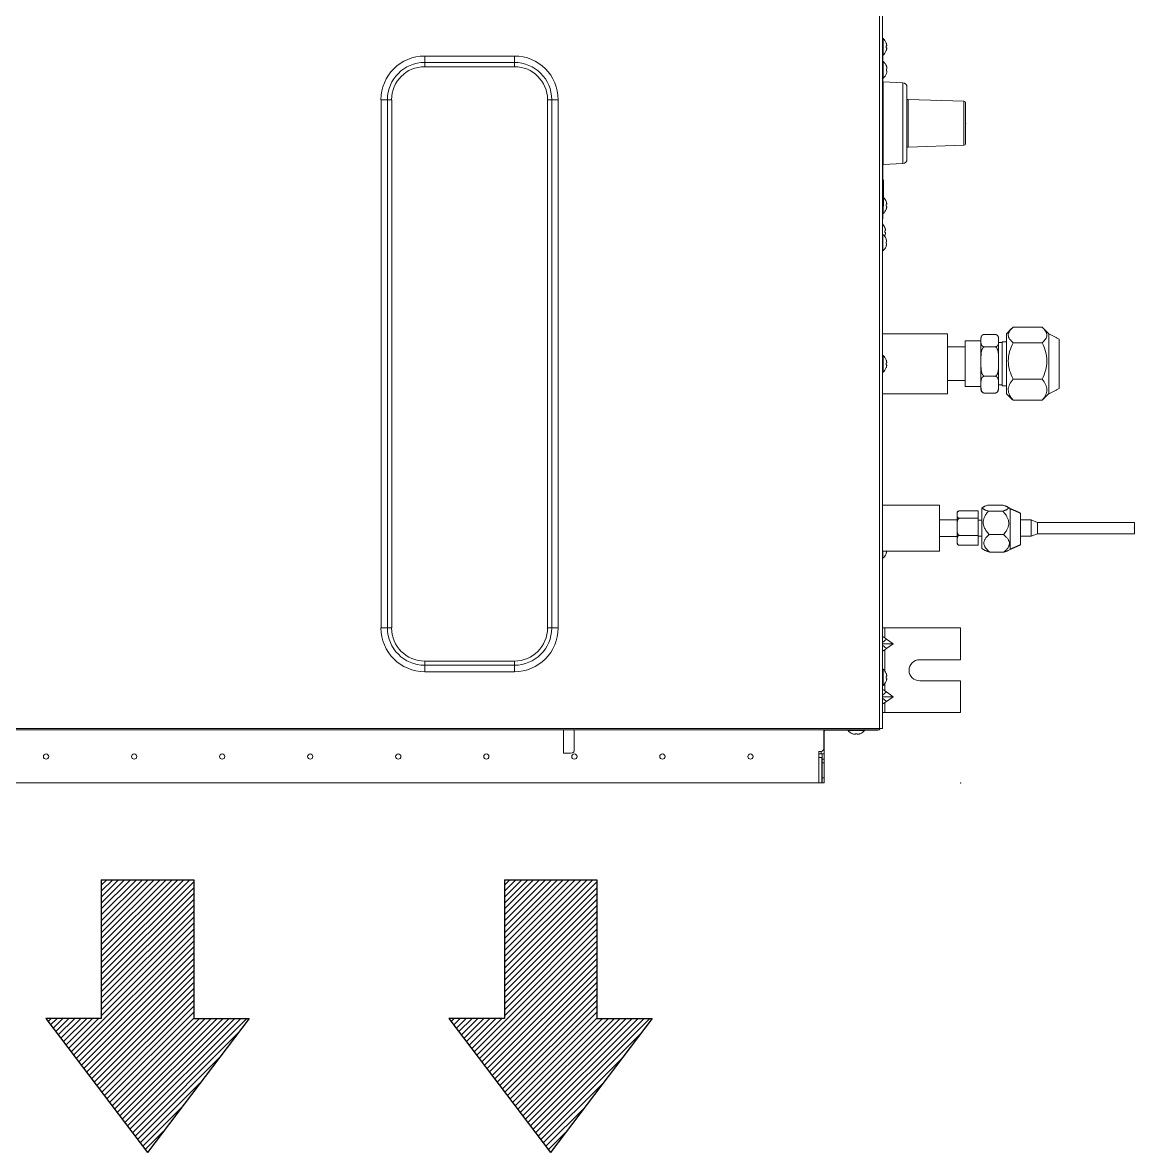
# Model space of a CAD drawing. Header units: millimetres. Extents: x -1305 to 107762, y -9150 to 56526.
# Drawn here: x 65912 to 66544, y 22442 to 23083 of the extents above; entities that cross this region are included whole.
import ezdxf

# ---------------------------------------------------------------- set-up
doc = ezdxf.new("R2010")
doc.units = ezdxf.units.MM
for name, color, linetype in [('DVM_INDOOR', 7, 'Continuous'), ('DVM_UNIT_BP', 7, 'Continuous'), ('DVM_UNIT_DP', 4, 'Continuous'), ('DVM_UNIT_LP', 3, 'Continuous')]:
    doc.layers.add(name, color=color, linetype=linetype)

# ---------------------------------------------------------------- blocks, each defined once
blk = doc.blocks.new('Direction')
at = {"layer": 'DVM_INDOOR', "color": 1}
for p, q in [((-35, 693.8), (35, 693.8)), ((-35, 693.8), (-35, 588.8)), ((35, 693.8), (35, 588.8)), ((-35, 588.8), (-77, 588.8)), ((-77, 588.8), (0, 487.33)), ((77, 588.8), (0, 487.33)), ((35, 588.8), (77, 588.8))]:
    blk.add_line(p, q, dxfattribs=at)
blk = doc.blocks.new('ID_D_H_EB2_T')
at = {"layer": 'DVM_INDOOR'}
h = blk.add_hatch(dxfattribs=at)
h.set_pattern_fill('ANSI31', color=1, scale=0.75)
h.set_pattern_definition([(45, (96.5328, -1061.0866), (-1.683798, 1.683798), [])])
h.paths.add_polyline_path([(254.09, -664.06), (311.84, -587.95), (280.34, -587.95), (280.34, -509.2), (227.84, -509.2), (227.84, -587.95), (196.34, -587.95)])
h = blk.add_hatch(dxfattribs=at)
h.set_pattern_fill('ANSI31', color=1, scale=0.75)
h.set_pattern_definition([(45, (325.4769, -1061.0866), (-1.683798, 1.683798), [])])
h.paths.add_polyline_path([(483.04, -664.06), (540.79, -587.95), (509.29, -587.95), (509.29, -509.2), (456.79, -509.2), (456.79, -587.95), (425.29, -587.95)])
at = {"layer": 'DVM_INDOOR', "color": 0, "linetype": 'Continuous', "lineweight": 13}
for p, q in [((669.73, -423.26), (669.73, -9.26)), ((671.53, -9.26), (671.53, -423.26)), ((671.82, -31.56), (671.53, -31.56)), ((671.82, -40.96), (671.82, -31.56)), ((673.64, -34.11), (673.62, -34.11)), ((673.62, -35.73), (673.79, -35.73)), ((673.79, -36.8), (673.62, -36.8)), ((673.62, -38.41), (673.64, -38.41)), ((411.53, -41.46), (462.53, -41.46)), ((411.53, -45.12), (411.53, -41.46)), ((462.53, -45.12), (462.53, -41.46)), ((671.53, -40.96), (671.82, -40.96)), ((671.63, -40.97), (671.63, -127.01)), ((671.92, -44.56), (671.63, -44.56)), ((671.92, -53.96), (671.92, -44.56)), ((462.53, -45.12), (411.53, -45.12)), ((411.53, -47.51), (411.53, -45.12)), ((411.53, -47.51), (462.53, -47.51)), ((462.53, -47.51), (462.53, -45.12)), ((673.74, -47.11), (673.72, -47.11)), ((673.72, -48.73), (673.89, -48.73)), ((673.89, -49.8), (673.72, -49.8)), ((671.63, -53.96), (671.92, -53.96)), ((683.06, -56.7), (671.88, -56.11)), ((671.88, -56.11), (671.88, -103.14)), ((673.74, -51.41), (673.72, -51.41)), ((683.06, -56.7), (683.06, -79.63)), ((685.43, -59.19), (685.43, -100.06)), ((386.73, -366.26), (386.73, -66.26)), ((390.39, -66.26), (386.73, -66.26)), ((390.39, -66.26), (390.39, -366.26)), ((392.78, -66.26), (390.39, -66.26)), ((392.78, -366.26), (392.78, -66.26)), ((481.29, -66.26), (481.29, -366.26)), ((481.29, -66.26), (483.68, -66.26)), ((483.68, -366.26), (483.68, -66.26)), ((487.34, -66.26), (483.68, -66.26)), ((487.34, -66.26), (487.34, -366.26)), ((686.15, -66.1), (685.43, -66.1)), ((717.72, -67.1), (686.15, -66.1)), ((686.15, -66.1), (686.15, -79.63)), ((717.72, -67.1), (717.72, -79.63)), ((718.69, -68.1), (718.69, -91.16)), ((683.06, -79.63), (683.06, -102.55)), ((686.15, -79.63), (686.15, -93.15)), ((717.72, -79.63), (717.72, -92.16)), ((685.43, -93.16), (686.15, -93.15)), ((686.15, -93.15), (717.72, -92.16)), ((671.88, -103.14), (683.06, -102.55)), ((671.63, -112.67), (671.8, -112.67)), ((671.8, -112.67), (671.8, -111.57)), ((671.8, -112.67), (671.8, -124.01)), ((671.8, -112.67), (672.13, -112.67)), ((672.13, -124.01), (672.13, -112.67)), ((671.63, -127.01), (671.53, -127.01)), ((671.63, -124.01), (671.8, -124.01)), ((671.63, -127.01), (671.63, -133.31)), ((671.8, -124.01), (671.8, -127.12)), ((671.8, -124.01), (672.13, -124.01)), ((671.82, -130.96), (671.82, -127.09)), ((672.13, -126.01), (672.13, -124.01)), ((673.64, -124.11), (673.62, -124.11)), ((673.62, -125.73), (673.79, -125.73)), ((673.79, -126.8), (673.62, -126.8)), ((671.63, -133.31), (671.53, -133.31)), ((671.63, -130.96), (671.82, -130.96)), ((671.63, -133.31), (671.63, -134)), ((673.62, -128.41), (673.64, -128.41)), ((672.94, -139.01), (672.92, -139.01)), ((672.92, -140.63), (673.09, -140.63)), ((671.72, -142.73), (671.53, -142.73)), ((671.72, -152.13), (671.72, -142.73)), ((673.09, -141.7), (672.92, -141.7)), ((672.94, -143.31), (672.92, -143.31)), ((673.54, -145.28), (673.52, -145.28)), ((673.52, -146.89), (673.69, -146.89)), ((671.53, -152.13), (671.72, -152.13)), ((673.69, -147.96), (673.52, -147.96)), ((673.54, -149.58), (673.52, -149.58)), ((744.86, -196.28), (741.93, -199.2)), ((762.15, -195.49), (745.72, -195.49)), ((765.98, -199.25), (763.01, -196.28)), ((671.53, -199.23), (708.43, -199.23)), ((708.43, -199.23), (708.43, -233.2)), ((727.43, -203.2), (718.43, -203.2)), ((718.43, -215.07), (718.43, -203.2)), ((727.43, -202.59), (727.43, -201.66)), ((727.43, -202.59), (727.43, -203.53)), ((727.43, -203.53), (727.43, -204.07)), ((727.43, -204.07), (727.43, -212.9)), ((735.23, -199.52), (729.63, -199.52)), ((737.43, -202.59), (737.43, -201.66)), ((737.43, -203.53), (737.43, -202.59)), ((737.43, -203.53), (737.43, -204.2)), ((737.43, -212.74), (737.43, -204.06)), ((739.53, -204.2), (737.43, -204.2)), ((741.93, -203.7), (739.53, -203.7)), ((739.53, -228.7), (739.53, -203.7)), ((741.93, -199.2), (741.93, -233.2)), ((762.15, -204.28), (745.72, -204.28)), ((671.82, -211.56), (671.53, -211.56)), ((671.82, -220.96), (671.82, -211.56)), ((718.43, -206.68), (708.43, -206.68)), ((735.23, -206.6), (729.63, -206.6)), ((673.64, -214.11), (673.62, -214.11)), ((673.62, -215.73), (673.79, -215.73)), ((673.79, -216.8), (673.62, -216.8)), ((718.43, -229.2), (718.43, -215.07)), ((727.43, -212.9), (727.43, -213.82)), ((727.43, -213.82), (727.43, -216.05)), ((737.43, -213.82), (737.43, -212.74)), ((737.43, -216.05), (737.43, -213.82)), ((671.53, -220.96), (671.82, -220.96)), ((673.64, -218.41), (673.62, -218.41)), ((735.23, -223.28), (729.63, -223.28)), ((708.43, -225.73), (718.43, -225.73)), ((718.43, -229.2), (727.43, -229.2)), ((727.43, -227.44), (727.43, -228.72)), ((727.43, -228.72), (727.43, -229.21)), ((727.43, -229.21), (727.43, -230.74)), ((737.43, -228.72), (737.43, -227.44)), ((737.43, -228.2), (739.53, -228.2)), ((737.43, -230.74), (737.43, -228.72)), ((739.53, -228.7), (741.93, -228.7)), ((762.15, -224.98), (745.72, -224.98)), ((671.53, -233.2), (708.43, -233.2)), ((735.23, -232.88), (729.63, -232.88)), ((741.93, -233.2), (744.86, -236.12)), ((762.15, -236.91), (745.72, -236.91)), ((763.01, -236.12), (765.98, -233.15)), ((671.53, -296.58), (703.93, -296.58)), ((703.93, -296.58), (703.93, -322.54)), ((713.93, -301.03), (713.93, -301.63)), ((725.93, -299.77), (715.23, -299.77)), ((725.93, -303.91), (725.93, -299.77)), ((729.09, -297.38), (727.93, -298.04)), ((731.61, -296.45), (739.69, -296.45)), ((731.74, -299.86), (739.81, -299.86)), ((743.93, -298.38), (742.17, -297.36)), ((713.93, -304.78), (703.93, -304.78)), ((713.93, -304.78), (703.93, -304.78)), ((713.93, -301.63), (713.93, -302.05)), ((713.93, -308.3), (713.93, -302.05)), ((725.93, -303.91), (715.23, -303.91)), ((725.93, -313.69), (725.93, -303.91)), ((727.93, -304.94), (725.93, -304.94)), ((755.94, -304.89), (749.93, -304.89)), ((759.58, -306.37), (755.94, -304.89)), ((755.94, -304.89), (755.94, -314.19)), ((814.58, -306.37), (759.58, -306.37)), ((759.58, -306.37), (759.58, -312.72)), ((814.58, -306.37), (814.58, -312.72)), ((703.93, -314.3), (713.93, -314.3)), ((703.93, -314.3), (713.93, -314.3)), ((713.93, -308.3), (713.93, -309.31)), ((713.93, -316.22), (713.93, -309.31)), ((725.93, -313.69), (715.23, -313.69)), ((725.93, -319.32), (725.93, -313.69)), ((725.93, -314.14), (727.93, -314.14)), ((732.15, -313.19), (740.22, -313.19)), ((749.93, -314.19), (755.94, -314.19)), ((755.94, -314.19), (759.58, -312.72)), ((759.58, -312.72), (814.58, -312.72)), ((713.93, -316.22), (713.93, -316.8)), ((713.93, -318.03), (713.93, -316.8)), ((725.93, -319.32), (715.23, -319.32)), ((671.53, -322.54), (703.93, -322.54)), ((671.53, -326.7), (671.72, -326.7)), ((671.72, -326.7), (671.72, -322.54)), ((673.54, -324.15), (673.52, -324.15)), ((727.93, -321.04), (729.89, -322.18)), ((740.5, -323.12), (732.42, -323.12)), ((742.98, -322.21), (743.93, -321.66)), ((390.39, -366.26), (386.73, -366.26)), ((390.39, -366.26), (392.78, -366.26)), ((481.29, -366.26), (483.68, -366.26)), ((487.34, -366.26), (483.68, -366.26)), ((671.53, -366.26), (672.93, -366.26)), ((672.93, -366.26), (672.93, -371.91)), ((672.93, -366.26), (715.83, -366.26)), ((672.93, -371.91), (673.83, -372.55)), ((715.83, -384.26), (715.83, -366.26)), ((673.83, -372.55), (671.53, -374.5)), ((671.53, -375.26), (677.63, -375.26)), ((671.53, -376.03), (673.83, -377.98)), ((673.83, -377.98), (672.93, -378.62)), ((673.83, -372.55), (677.63, -375.26)), ((677.63, -375.26), (673.83, -377.98)), ((672.93, -378.62), (672.93, -390.77)), ((692.63, -384.26), (715.83, -384.26)), ((462.53, -385.02), (411.53, -385.02)), ((411.53, -385.02), (411.53, -387.41)), ((411.53, -387.41), (462.53, -387.41)), ((411.53, -391.07), (411.53, -387.41)), ((462.53, -391.07), (411.53, -391.07)), ((462.53, -385.02), (462.53, -387.41)), ((462.53, -391.07), (462.53, -387.41)), ((671.82, -389.56), (671.53, -389.56)), ((671.82, -398.96), (671.82, -389.56)), ((672.93, -397.76), (672.93, -401.91)), ((673.64, -392.11), (673.62, -392.11)), ((673.62, -393.73), (673.79, -393.73)), ((673.79, -394.8), (673.62, -394.8)), ((673.62, -396.41), (673.64, -396.41)), ((715.83, -396.26), (692.63, -396.26)), ((715.83, -414.26), (715.83, -396.26)), ((671.53, -398.96), (671.82, -398.96)), ((673.83, -402.55), (671.53, -404.5)), ((672.93, -401.91), (673.83, -402.55)), ((673.83, -402.55), (677.63, -405.26)), ((671.53, -405.26), (677.63, -405.26)), ((671.53, -406.03), (673.83, -407.98)), ((673.83, -407.98), (672.93, -408.62)), ((672.93, -408.62), (672.93, -414.26)), ((677.63, -405.26), (673.83, -407.98)), ((672.93, -414.26), (671.53, -414.26)), ((715.83, -414.26), (672.93, -414.26)), ((-676.67, -423.26), (669.73, -423.26)), ((671.53, -423.26), (669.73, -423.26)), ((669.73, -424.07), (669.73, -423.26)), ((-676.67, -424.07), (669.73, -424.07)), ((490.43, -437.33), (490.43, -424.07)), ((496.43, -424.07), (496.43, -436.17)), ((638.13, -434.86), (638.13, -424.07)), ((638.13, -427.26), (638.43, -427.26)), ((638.43, -425.26), (638.43, -427.26)), ((638.43, -427.26), (638.43, -437.76)), ((639.43, -424.26), (639.43, -424.07)), ((649.43, -424.26), (639.43, -424.26)), ((649.43, -424.07), (649.43, -424.26)), ((668.43, -424.26), (649.43, -424.26)), ((651.93, -424.26), (651.93, -424.55)), ((651.93, -424.55), (661.33, -424.55)), ((654.48, -426.35), (654.48, -426.37)), ((656.1, -426.52), (656.1, -426.35)), ((657.17, -426.35), (657.17, -426.52)), ((658.78, -426.37), (658.78, -426.35)), ((661.33, -424.55), (661.33, -424.26)), ((494.43, -437.33), (490.43, -437.33)), ((635.43, -439.86), (635.43, -436.36)), ((635.43, -436.36), (636.63, -436.36)), ((635.43, -437.76), (636.73, -437.76)), ((635.43, -454.26), (635.43, -439.86)), ((635.43, -439.86), (637.13, -439.86)), ((636.73, -437.76), (636.73, -436.36)), ((636.73, -437.76), (638.43, -437.76)), ((637.13, -439.86), (637.13, -454.26)), ((637.23, -437.76), (637.23, -440.76)), ((637.23, -440.76), (638.43, -440.76)), ((637.23, -442.76), (637.23, -440.76)), ((638.43, -437.76), (638.43, -440.76)), ((638.43, -440.76), (638.43, -442.76)), ((637.23, -451.26), (637.23, -442.76)), ((638.43, -442.76), (637.23, -442.76)), ((638.43, -451.26), (638.43, -442.76)), ((-642.37, -454.26), (635.43, -454.26)), ((637.13, -454.26), (635.43, -454.26)), ((637.23, -451.26), (638.43, -451.26)), ((637.23, -454.26), (637.23, -451.26)), ((638.43, -454.26), (637.23, -454.26)), ((638.43, -451.26), (638.43, -454.26))]:
    blk.add_line(p, q, dxfattribs=at)
for centre in [(196.53, -439.26), (246.53, -439.26), (296.53, -439.26), (346.53, -439.26), (396.53, -439.26), (446.53, -439.26), (496.53, -439.26), (546.53, -439.26), (596.53, -439.26)]:
    blk.add_circle(centre, 1.5, dxfattribs=at)
for centre, radius, start, end in [((667.93, -36.26), 6.1, 20.63779, 50.39807), ((667.93, -36.26), 6.1, 309.60193, 339.36221), ((667.93, -36.26), 6.08, 15.38933, 20.72208), ((667.93, -36.26), 5.71, 354.59719, 5.40281), ((667.93, -36.26), 6.08, 339.27792, 344.61067), ((668.03, -49.26), 6.1, 20.63779, 50.39807), ((411.53, -66.26), 21.15, 90, 180), ((462.53, -66.26), 21.15, 0, 90), ((668.03, -49.26), 6.08, 15.38933, 20.72208), ((668.03, -49.26), 5.71, 354.59719, 5.40281), ((668.03, -49.26), 6.08, 339.27792, 344.61067), ((668.03, -49.26), 6.1, 309.60193, 339.36221), ((682.93, -59.19), 2.5, 0, 87), ((717.69, -68.1), 1, 0, 88.2), ((717.69, -91.16), 1, 271.8, 0), ((682.93, -100.06), 2.5, 273, 0), ((670.13, -112.67), 2, 0, 33.55731), ((667.93, -126.26), 6.1, 20.63779, 46.48646), ((670.13, -126.01), 2, 326.44269, 359.99997), ((667.93, -126.26), 6.08, 15.38933, 20.72208), ((667.93, -126.26), 5.71, 354.59719, 5.40281), ((667.93, -126.26), 6.08, 339.27792, 344.61067), ((670.63, -134), 1, 334.15731, 0), ((667.93, -126.26), 6.1, 309.60193, 339.36221), ((667.23, -141.16), 6.1, 20.63779, 45.17701), ((667.23, -141.16), 6.08, 15.38933, 20.72208), ((667.23, -141.16), 5.71, 354.59719, 5.40281), ((667.83, -147.43), 6.1, 20.63779, 50.39807), ((667.23, -141.16), 6.1, 334.44247, 339.36221), ((667.23, -141.16), 6.08, 339.27792, 344.61067), ((667.83, -147.43), 6.08, 15.38933, 20.72208), ((667.83, -147.43), 5.71, 354.59719, 5.40281), ((667.83, -147.43), 6.1, 309.60193, 339.36221), ((667.83, -147.43), 6.08, 339.27792, 344.61067), ((729.63, -201.66), 2.2, 154.34457, 179.96411), ((729.63, -201.66), 2.2, 138.24069, 140.557), ((735.23, -201.66), 2.2, 0, 41.84985), ((667.93, -216.26), 6.1, 20.63779, 50.39807), ((667.93, -216.26), 6.08, 15.38933, 20.72208), ((667.93, -216.26), 5.71, 354.59719, 5.40281), ((667.93, -216.26), 6.08, 339.27792, 344.61067), ((667.93, -216.26), 6.1, 309.60193, 339.36221), ((729.63, -230.74), 2.2, 180, 221.80953), ((735.23, -230.74), 2.2, 318.27839, 0), ((715.23, -301.03), 1.3, 137.2061, 180), ((715.23, -318.06), 1.3, 180, 222.41212), ((667.83, -322), 6.1, 309.60193, 339.36221), ((667.83, -322), 6.08, 339.27792, 344.61067), ((411.53, -366.26), 21.15, 180, 270), ((462.53, -366.26), 21.15, 270, 0), ((667.93, -394.26), 6.1, 20.63779, 50.39807), ((667.93, -394.26), 6.1, 309.60193, 339.36221), ((667.93, -394.26), 6.08, 15.38933, 20.72208), ((667.93, -394.26), 5.71, 354.59719, 5.40281), ((667.93, -394.26), 6.08, 339.27792, 344.61067), ((668.43, -422.06), 2.2, 306.22218, 326.94333), ((639.43, -425.26), 1, 90, 180), ((656.63, -420.66), 6.1, 219.60193, 249.36221), ((656.63, -420.66), 6.08, 249.27792, 254.61067), ((656.63, -420.66), 5.71, 264.59719, 275.40281), ((656.63, -420.66), 6.08, 285.38933, 290.72208), ((656.63, -420.66), 6.1, 290.63779, 320.39807), ((668.43, -422.06), 2.2, 270, 294.49551), ((636.63, -434.86), 1.5, 270, 0)]:
    blk.add_arc(centre, radius, start, end, dxfattribs=at)
at = {"layer": 'DVM_INDOOR', "color": 0, "linetype": 'Continuous', "lineweight": 13, "extrusion": (0, 0, -1)}
for centre, radius, start, end in [((-411.53, -66.26), 24.81, 0, 90), ((-462.53, -66.26), 24.81, 90, 180), ((-411.53, -66.26), 18.76, 0, 90), ((-462.53, -66.26), 18.76, 90, 180), ((-671.93, -55.11), 1, 273, 287.4583), ((-671.93, -104.14), 1, 72.5417, 87), ((-672.63, -111.01), 1, 326.44269, 0), ((-672.63, -127.67), 1, 0, 33.55731), ((-411.53, -366.26), 24.81, 270, 0), ((-411.53, -366.26), 18.76, 270, 0), ((-462.53, -366.26), 24.81, 180, 270), ((-462.53, -366.26), 18.76, 180, 270), ((-692.63, -390.26), 6, 270, 90)]:
    blk.add_arc(centre, radius, start, end, dxfattribs=at)
at = {"layer": 'DVM_INDOOR', "color": 0, "linetype": 'Continuous', "lineweight": 13}
for centre, major_axis, ratio, start_param, end_param in [((727.93, -309.54), (0, -11.5), 0.000037, 0, 4.30084), ((727.93, -309.54), (0, 8.65), 0.000037, 2.356195, 6.283185), ((727.93, -309.54), (0, 8.65), 0.000037, 0, 1.010022), ((727.93, -309.54), (0, -11.5), 0.000037, 5.123741, 5.497787), ((727.93, -309.54), (0, 8.65), 0.000037, 2.131571, 2.356195), ((727.93, -309.54), (0, -11.5), 0.000037, 5.497787, 6.283185), ((494.43, -436.17), (2, 0), 0.580703, 4.712389, 6.283185)]:
    blk.add_ellipse(centre, major_axis=major_axis, ratio=ratio, start_param=start_param, end_param=end_param, dxfattribs=at)
for points, degree, knots in [([(673.79, -35.73), (673.81, -35.72), (673.85, -35.71), (673.88, -35.65), (673.91, -35.55), (673.92, -35.42), (673.91, -35.25), (673.88, -35.07), (673.85, -34.86), (673.81, -34.72), (673.79, -34.65)], 3, [0, 0, 0, 0, 0.131288, 0.250241, 0.373708, 0.498415, 0.625097, 0.749948, 0.8688, 1, 1, 1, 1]), ([(673.79, -37.88), (673.81, -37.8), (673.85, -37.67), (673.88, -37.47), (673.91, -37.28), (673.92, -37.12), (673.91, -36.98), (673.88, -36.88), (673.85, -36.81), (673.81, -36.81), (673.79, -36.8)], 3, [0, 0, 0, 0, 0.130474, 0.248701, 0.371682, 0.496111, 0.623193, 0.748731, 0.868141, 1, 1, 1, 1]), ([(673.89, -48.73), (673.91, -48.72), (673.95, -48.72), (673.98, -48.65), (674.01, -48.56), (674.02, -48.42), (674.01, -48.25), (673.98, -48.07), (673.95, -47.86), (673.91, -47.72), (673.89, -47.65)], 3, [0, 0, 0, 0, 0.130474, 0.248701, 0.371682, 0.496111, 0.623193, 0.748731, 0.868141, 1, 1, 1, 1]), ([(673.89, -50.88), (673.91, -50.8), (673.95, -50.67), (673.98, -50.46), (674.01, -50.28), (674.02, -50.11), (674.01, -49.98), (673.98, -49.88), (673.95, -49.81), (673.91, -49.81), (673.89, -49.8)], 3, [0, 0, 0, 0, 0.131181, 0.250042, 0.373367, 0.497893, 0.624614, 0.749649, 0.868638, 1, 1, 1, 1]), ([(673.79, -125.73), (673.81, -125.72), (673.85, -125.71), (673.88, -125.65), (673.91, -125.55), (673.92, -125.42), (673.91, -125.25), (673.88, -125.07), (673.85, -124.86), (673.81, -124.72), (673.79, -124.65)], 3, [0, 0, 0, 0, 0.131288, 0.250241, 0.373708, 0.498415, 0.625097, 0.749948, 0.8688, 1, 1, 1, 1]), ([(673.79, -127.88), (673.81, -127.8), (673.85, -127.67), (673.88, -127.47), (673.91, -127.28), (673.92, -127.12), (673.91, -126.98), (673.88, -126.88), (673.85, -126.81), (673.81, -126.81), (673.79, -126.8)], 3, [0, 0, 0, 0, 0.130474, 0.248701, 0.371682, 0.496111, 0.623193, 0.748731, 0.868141, 1, 1, 1, 1]), ([(673.09, -140.63), (673.11, -140.62), (673.15, -140.62), (673.18, -140.55), (673.21, -140.46), (673.22, -140.32), (673.21, -140.15), (673.18, -139.97), (673.15, -139.76), (673.11, -139.62), (673.09, -139.55)], 3, [0, 0, 0, 0, 0.130474, 0.248701, 0.371682, 0.496111, 0.623193, 0.748731, 0.868141, 1, 1, 1, 1]), ([(673.09, -142.78), (673.11, -142.7), (673.15, -142.57), (673.18, -142.36), (673.21, -142.18), (673.22, -142.01), (673.21, -141.88), (673.18, -141.78), (673.15, -141.71), (673.11, -141.71), (673.09, -141.7)], 3, [0, 0, 0, 0, 0.131181, 0.250042, 0.373367, 0.497893, 0.624614, 0.749649, 0.868638, 1, 1, 1, 1]), ([(673.69, -146.89), (673.71, -146.88), (673.75, -146.88), (673.78, -146.81), (673.81, -146.72), (673.82, -146.58), (673.81, -146.41), (673.78, -146.23), (673.75, -146.02), (673.71, -145.89), (673.69, -145.81)], 3, [0, 0, 0, 0, 0.130474, 0.248701, 0.371682, 0.496111, 0.623193, 0.748731, 0.868141, 1, 1, 1, 1]), ([(673.69, -149.04), (673.71, -148.97), (673.75, -148.83), (673.78, -148.63), (673.81, -148.44), (673.82, -148.27), (673.81, -148.14), (673.78, -148.04), (673.75, -147.97), (673.71, -147.97), (673.69, -147.96)], 3, [0, 0, 0, 0, 0.131181, 0.250042, 0.373367, 0.497893, 0.624614, 0.749649, 0.868638, 1, 1, 1, 1]), ([(745.72, -204.28), (744.91, -203.59), (744.22, -202.89), (743.48, -201.8), (743.28, -201.43), (743.01, -200.68), (742.93, -200.29), (742.93, -199.14), (743.2, -198.38), (744.2, -196.9), (744.9, -196.19), (745.72, -195.49)], 3, [0, 0, 0, 0, 0.25, 0.25, 0.375, 0.375, 0.5, 0.5, 0.75, 0.75, 1, 1, 1, 1]), ([(762.15, -204.28), (762.96, -203.59), (763.65, -202.89), (764.39, -201.8), (764.59, -201.43), (764.86, -200.68), (764.93, -200.29), (764.94, -199.14), (764.66, -198.38), (763.67, -196.9), (762.96, -196.19), (762.15, -195.49)], 3, [0, 0, 0, 0, 0.25, 0.25, 0.375, 0.375, 0.5, 0.5, 0.75, 0.75, 1, 1, 1, 1]), ([(729.63, -199.52), (729.39, -199.52), (729.16, -199.56), (728.95, -199.6), (728.75, -199.68), (728.42, -199.81), (728.16, -200.03), (727.76, -200.37), (727.59, -200.92), (727.53, -201.12), (727.49, -201.35), (727.47, -201.53), (727.45, -201.75), (727.44, -201.94), (727.44, -202.18), (727.43, -202.32), (727.43, -202.59)], 2, [0, 0, 0, 0.0625, 0.0625, 0.125, 0.125, 0.25, 0.25, 0.5, 0.5, 0.625, 0.625, 0.75, 0.75, 0.875, 0.875, 1, 1, 1]), ([(727.43, -203.53), (727.43, -203.81), (727.44, -203.95), (727.44, -204.18), (727.45, -204.36), (727.47, -204.6), (727.5, -204.78), (727.53, -205.01), (727.59, -205.21), (727.76, -205.73), (728.14, -206.07), (728.4, -206.3), (728.74, -206.43), (728.94, -206.51), (729.15, -206.55), (729.39, -206.6), (729.63, -206.6)], 2, [0, 0, 0, 0.125, 0.125, 0.25, 0.25, 0.375, 0.375, 0.5, 0.5, 0.75, 0.75, 0.875, 0.875, 0.9375, 0.9375, 1, 1, 1]), ([(737.43, -202.59), (737.43, -202.32), (737.43, -202.18), (737.43, -201.94), (737.41, -201.75), (737.4, -201.53), (737.37, -201.35), (737.34, -201.12), (737.28, -200.92), (737.11, -200.37), (736.71, -200.03), (736.45, -199.81), (736.11, -199.68), (735.92, -199.6), (735.71, -199.56), (735.48, -199.52), (735.23, -199.52)], 2, [0, 0, 0, 0.125, 0.125, 0.25, 0.25, 0.375, 0.375, 0.5, 0.5, 0.75, 0.75, 0.875, 0.875, 0.9375, 0.9375, 1, 1, 1]), ([(735.23, -206.6), (735.48, -206.6), (735.71, -206.55), (735.93, -206.51), (736.13, -206.43), (736.47, -206.3), (736.73, -206.07), (737.11, -205.74), (737.27, -205.21), (737.33, -205.01), (737.37, -204.78), (737.4, -204.6), (737.41, -204.36), (737.43, -204.18), (737.43, -203.95), (737.43, -203.81), (737.43, -203.53)], 2, [0, 0, 0, 0.0625, 0.0625, 0.125, 0.125, 0.25, 0.25, 0.5, 0.5, 0.625, 0.625, 0.75, 0.75, 0.875, 0.875, 1, 1, 1]), ([(745.72, -224.98), (744.1, -221.77), (742.93, -218.26), (742.93, -212.81), (743.22, -211.04), (744.21, -207.57), (744.91, -205.88), (745.72, -204.28)], 3, [0, 0, 0, 0, 0.5, 0.5, 0.75, 0.75, 1, 1, 1, 1]), ([(762.15, -224.98), (763.76, -221.77), (764.93, -218.26), (764.93, -212.81), (764.65, -211.04), (763.66, -207.57), (762.95, -205.88), (762.15, -204.28)], 3, [0, 0, 0, 0, 0.5, 0.5, 0.75, 0.75, 1, 1, 1, 1]), ([(765.93, -199.2), (765.93, -199.2), (765.93, -199.8), (765.93, -202.84), (765.93, -208.15), (765.93, -214.68), (765.93, -221.45), (765.93, -227.41), (765.93, -231.67), (765.93, -233.08), (765.93, -233.2), (765.93, -233.2)], 3, [0, 0, 0, 0, 0.097826, 0.22283, 0.347834, 0.472839, 0.597843, 0.722847, 0.847851, 0.972856, 1, 1, 1, 1]), ([(771.93, -230.2), (771.93, -230.2), (771.93, -230.1), (771.93, -228.94), (771.93, -225.43), (771.93, -220.52), (771.93, -214.95), (771.93, -209.57), (771.93, -205.2), (771.93, -202.7), (771.93, -202.2), (771.93, -202.2)], 3, [0, 0, 0, 0, 0.027341, 0.152354, 0.277367, 0.40238, 0.527394, 0.652407, 0.77742, 0.902434, 1, 1, 1, 1]), ([(729.63, -206.6), (729.39, -206.6), (729.16, -206.7), (728.95, -206.79), (728.76, -206.97), (728.42, -207.27), (728.17, -207.78), (727.79, -208.53), (727.61, -209.71), (727.55, -210.17), (727.51, -210.71), (727.47, -211.16), (727.46, -211.73), (727.44, -212.19), (727.44, -212.79), (727.43, -213.16), (727.43, -213.82)], 2, [0, 0, 0, 0.0625, 0.0625, 0.125, 0.125, 0.25, 0.25, 0.5, 0.5, 0.625, 0.625, 0.75, 0.75, 0.875, 0.875, 1, 1, 1]), ([(737.43, -213.82), (737.43, -213.16), (737.43, -212.79), (737.43, -212.19), (737.41, -211.73), (737.39, -211.16), (737.36, -210.71), (737.32, -210.17), (737.25, -209.71), (737.08, -208.53), (736.7, -207.78), (736.44, -207.27), (736.11, -206.97), (735.92, -206.79), (735.7, -206.7), (735.47, -206.6), (735.23, -206.6)], 2, [0, 0, 0, 0.125, 0.125, 0.25, 0.25, 0.375, 0.375, 0.5, 0.5, 0.75, 0.75, 0.875, 0.875, 0.9375, 0.9375, 1, 1, 1]), ([(673.79, -215.73), (673.81, -215.72), (673.85, -215.72), (673.88, -215.65), (673.91, -215.56), (673.92, -215.42), (673.91, -215.25), (673.88, -215.07), (673.85, -214.86), (673.81, -214.72), (673.79, -214.65)], 3, [0, 0, 0, 0, 0.130474, 0.248701, 0.371682, 0.496111, 0.623193, 0.748731, 0.868141, 1, 1, 1, 1]), ([(673.79, -217.88), (673.81, -217.8), (673.85, -217.67), (673.88, -217.46), (673.91, -217.28), (673.92, -217.11), (673.91, -216.98), (673.88, -216.88), (673.85, -216.81), (673.81, -216.81), (673.79, -216.8)], 3, [0, 0, 0, 0, 0.131181, 0.250042, 0.373367, 0.497893, 0.624614, 0.749649, 0.868638, 1, 1, 1, 1]), ([(727.43, -216.05), (727.43, -216.69), (727.44, -217.03), (727.44, -217.57), (727.45, -218.01), (727.47, -218.56), (727.5, -219), (727.53, -219.54), (727.59, -220), (727.76, -221.24), (728.14, -222.04), (728.4, -222.58), (728.74, -222.89), (728.94, -223.07), (729.15, -223.17), (729.39, -223.28), (729.63, -223.28)], 2, [0, 0, 0, 0.125, 0.125, 0.25, 0.25, 0.375, 0.375, 0.5, 0.5, 0.75, 0.75, 0.875, 0.875, 0.9375, 0.9375, 1, 1, 1]), ([(735.23, -223.28), (735.48, -223.28), (735.71, -223.17), (735.93, -223.07), (736.13, -222.89), (736.47, -222.58), (736.73, -222.04), (737.11, -221.24), (737.27, -220), (737.33, -219.54), (737.37, -219), (737.4, -218.56), (737.41, -218.01), (737.43, -217.57), (737.43, -217.03), (737.43, -216.7), (737.43, -216.05)], 2, [0, 0, 0, 0.0625, 0.0625, 0.125, 0.125, 0.25, 0.25, 0.5, 0.5, 0.625, 0.625, 0.75, 0.75, 0.875, 0.875, 1, 1, 1]), ([(729.63, -223.28), (729.39, -223.28), (729.16, -223.34), (728.95, -223.39), (728.75, -223.49), (728.41, -223.67), (728.16, -223.96), (727.76, -224.43), (727.59, -225.18), (727.53, -225.44), (727.49, -225.75), (727.47, -226), (727.45, -226.31), (727.44, -226.56), (727.44, -226.88), (727.43, -227.08), (727.43, -227.44)], 2, [0, 0, 0, 0.0625, 0.0625, 0.125, 0.125, 0.25, 0.25, 0.5, 0.5, 0.625, 0.625, 0.75, 0.75, 0.875, 0.875, 1, 1, 1]), ([(737.43, -227.44), (737.43, -227.08), (737.43, -226.88), (737.43, -226.56), (737.41, -226.31), (737.4, -226), (737.37, -225.75), (737.34, -225.44), (737.28, -225.18), (737.11, -224.43), (736.71, -223.96), (736.45, -223.67), (736.11, -223.49), (735.92, -223.39), (735.71, -223.34), (735.48, -223.28), (735.23, -223.28)], 2, [0, 0, 0, 0.125, 0.125, 0.25, 0.25, 0.375, 0.375, 0.5, 0.5, 0.75, 0.75, 0.875, 0.875, 0.9375, 0.9375, 1, 1, 1]), ([(727.43, -228.72), (727.43, -229.09), (727.44, -229.28), (727.44, -229.6), (727.45, -229.85), (727.47, -230.16), (727.5, -230.42), (727.53, -230.73), (727.59, -230.99), (727.76, -231.71), (728.14, -232.17), (728.4, -232.48), (728.74, -232.66), (728.94, -232.76), (729.15, -232.82), (729.39, -232.88), (729.63, -232.88)], 2, [0, 0, 0, 0.125, 0.125, 0.25, 0.25, 0.375, 0.375, 0.5, 0.5, 0.75, 0.75, 0.875, 0.875, 0.9375, 0.9375, 1, 1, 1]), ([(735.23, -232.88), (735.48, -232.88), (735.71, -232.82), (735.93, -232.76), (736.13, -232.66), (736.47, -232.48), (736.73, -232.17), (737.11, -231.71), (737.27, -230.99), (737.33, -230.73), (737.37, -230.42), (737.4, -230.16), (737.41, -229.85), (737.43, -229.6), (737.43, -229.28), (737.43, -229.09), (737.43, -228.72)], 2, [0, 0, 0, 0.0625, 0.0625, 0.125, 0.125, 0.25, 0.25, 0.5, 0.5, 0.625, 0.625, 0.75, 0.75, 0.875, 0.875, 1, 1, 1]), ([(745.72, -236.91), (744.91, -235.97), (744.22, -235.02), (743.48, -233.54), (743.28, -233.04), (743.01, -232.02), (742.93, -231.49), (742.93, -229.93), (743.2, -228.9), (744.2, -226.89), (744.9, -225.92), (745.72, -224.98)], 3, [0, 0, 0, 0, 0.25, 0.25, 0.375, 0.375, 0.5, 0.5, 0.75, 0.75, 1, 1, 1, 1]), ([(762.15, -236.91), (762.96, -235.97), (763.65, -235.02), (764.39, -233.54), (764.59, -233.04), (764.86, -232.02), (764.93, -231.49), (764.94, -229.93), (764.66, -228.9), (763.67, -226.89), (762.96, -225.92), (762.15, -224.98)], 3, [0, 0, 0, 0, 0.25, 0.25, 0.375, 0.375, 0.5, 0.5, 0.75, 0.75, 1, 1, 1, 1]), ([(729.63, -232.88), (729.39, -232.88), (729.16, -232.84), (728.95, -232.8), (728.76, -232.72), (728.42, -232.6), (728.17, -232.38), (728.07, -232.3), (727.99, -232.2)], 2, [0, 0, 0, 0.198896, 0.198896, 0.397793, 0.397793, 0.795585, 0.795585, 1, 1, 1]), ([(736.88, -232.2), (736.8, -232.3), (736.7, -232.38), (736.44, -232.6), (736.11, -232.72), (735.91, -232.8), (735.7, -232.84), (735.47, -232.88), (735.23, -232.88)], 2, [0, 0, 0, 0.205168, 0.205168, 0.602584, 0.602584, 0.801292, 0.801292, 1, 1, 1]), ([(715.23, -299.77), (715.18, -299.77), (715.08, -299.77), (714.89, -299.8), (714.6, -299.89), (714.32, -300.08), (714.13, -300.33), (714.02, -300.58), (713.96, -300.84), (713.93, -301.19), (713.93, -301.45), (713.93, -301.63)], 3, [0, 0, 0, 0, 0.029886, 0.060825, 0.121941, 0.248701, 0.371948, 0.49607, 0.618809, 0.742992, 1, 1, 1, 1]), ([(714.34, -300.2), (714.34, -300.2), (714.43, -300.09), (714.59, -299.94), (714.89, -299.81), (715.08, -299.77), (715.18, -299.77), (715.23, -299.77)], 3, [0, 0, 0, 0, 0.000035, 0.512693, 0.757074, 0.880444, 1, 1, 1, 1]), ([(743.93, -321.66), (743.93, -321.66), (743.93, -321.64), (743.93, -321.57), (743.93, -321.51), (743.93, -321.36), (743.93, -321.27), (743.93, -321.05), (743.93, -320.92), (743.93, -320.63), (743.93, -320.46), (743.93, -320.11), (743.93, -319.91), (743.93, -319.49), (743.93, -319.26), (743.93, -318.78), (743.93, -318.52), (743.93, -317.98), (743.93, -317.7), (743.93, -317.11), (743.93, -316.8), (743.93, -316.17), (743.93, -315.84), (743.93, -315.17), (743.93, -314.83), (743.93, -314.12), (743.93, -313.76), (743.93, -313.03), (743.93, -312.66), (743.93, -311.92), (743.93, -311.54), (743.93, -310.78), (743.93, -310.4), (743.93, -309.64), (743.93, -309.26), (743.93, -308.5), (743.93, -308.12), (743.93, -307.38), (743.93, -307.01), (743.93, -306.28), (743.93, -305.92), (743.93, -305.21), (743.93, -304.87), (743.93, -304.2), (743.93, -303.87), (743.93, -303.24), (743.93, -302.93), (743.93, -302.34), (743.93, -302.06), (743.93, -301.52), (743.93, -301.26), (743.93, -300.78), (743.93, -300.55), (743.93, -300.13), (743.93, -299.94), (743.93, -299.58), (743.93, -299.41), (743.93, -299.12), (743.93, -298.99), (743.93, -298.77), (743.93, -298.68), (743.93, -298.53), (743.93, -298.47), (743.93, -298.4), (743.93, -298.38), (743.93, -298.38)], 3, [0, 0, 0, 0, 0.031108, 0.031108, 0.062368, 0.062368, 0.093628, 0.093628, 0.124889, 0.124889, 0.156149, 0.156149, 0.187409, 0.187409, 0.218669, 0.218669, 0.24993, 0.24993, 0.28119, 0.28119, 0.31245, 0.31245, 0.343711, 0.343711, 0.374971, 0.374971, 0.406231, 0.406231, 0.437491, 0.437491, 0.468752, 0.468752, 0.500012, 0.500012, 0.531272, 0.531272, 0.562532, 0.562532, 0.593793, 0.593793, 0.625053, 0.625053, 0.656313, 0.656313, 0.687574, 0.687574, 0.718834, 0.718834, 0.750094, 0.750094, 0.781354, 0.781354, 0.812615, 0.812615, 0.843875, 0.843875, 0.875135, 0.875135, 0.906396, 0.906396, 0.937656, 0.937656, 0.968916, 0.968916, 1, 1, 1, 1]), ([(749.93, -301.05), (749.93, -301.05), (749.93, -301.35), (749.93, -303.38), (749.93, -306.18), (749.93, -309.21), (749.93, -312.45), (749.93, -316.67), (749.93, -318.69), (749.93, -318.99), (749.93, -318.99)], 3, [0, 0, 0, 0, 0.083029, 0.249733, 0.416437, 0.416437, 0.583141, 0.749845, 0.916549, 1, 1, 1, 1]), ([(713.93, -302.05), (713.93, -302.22), (713.93, -302.47), (713.96, -302.81), (714.01, -303.07), (714.11, -303.33), (714.31, -303.59), (714.59, -303.79), (714.89, -303.88), (715.08, -303.91), (715.18, -303.91), (715.23, -303.91)], 3, [0, 0, 0, 0, 0.239, 0.36254, 0.485088, 0.61328, 0.74929, 0.877829, 0.939097, 0.970051, 1, 1, 1, 1]), ([(715.23, -303.91), (715.18, -303.92), (715.06, -303.93), (714.85, -304.02), (714.52, -304.28), (714.27, -304.76), (714.11, -305.32), (714.02, -305.86), (713.96, -306.44), (713.93, -307.26), (713.93, -307.88), (713.93, -308.3)], 3, [0, 0, 0, 0, 0.033947, 0.069512, 0.139705, 0.28517, 0.390004, 0.496517, 0.619714, 0.743198, 1, 1, 1, 1]), ([(713.93, -309.31), (713.93, -309.7), (713.93, -310.29), (713.96, -311.08), (714.01, -311.69), (714.11, -312.32), (714.31, -312.93), (714.59, -313.4), (714.89, -313.61), (715.08, -313.68), (715.18, -313.69), (715.23, -313.69)], 3, [0, 0, 0, 0, 0.239182, 0.362776, 0.485496, 0.613466, 0.749358, 0.877858, 0.939112, 0.970034, 1, 1, 1, 1]), ([(715.23, -313.69), (715.18, -313.69), (715.08, -313.7), (714.89, -313.74), (714.6, -313.86), (714.32, -314.12), (714.13, -314.45), (714.02, -314.8), (713.96, -315.14), (713.93, -315.62), (713.93, -315.98), (713.93, -316.22)], 3, [0, 0, 0, 0, 0.029886, 0.060825, 0.121941, 0.2487, 0.371948, 0.49607, 0.618809, 0.742992, 1, 1, 1, 1]), ([(713.93, -316.8), (713.93, -317.02), (713.93, -317.36), (713.96, -317.82), (714.01, -318.17), (714.11, -318.53), (714.3, -318.88), (714.59, -319.15), (714.93, -319.29), (715.13, -319.32), (715.23, -319.32), (715.23, -319.32)], 3, [0, 0, 0, 0, 0.23908, 0.362663, 0.485251, 0.613487, 0.749542, 0.877744, 0.938864, 0.999216, 1, 1, 1, 1]), ([(715.23, -319.32), (715.23, -319.32), (715.12, -319.32), (714.89, -319.29), (714.52, -319.17), (714.35, -319.03), (714.27, -318.93), (714.26, -318.93)], 3, [0, 0, 0, 0, 0.000049, 0.239484, 0.483104, 0.987972, 1, 1, 1, 1]), ([(673.69, -323.61), (673.71, -323.54), (673.75, -323.4), (673.78, -323.2), (673.81, -323.01), (673.82, -322.85), (673.81, -322.71), (673.78, -322.61), (673.75, -322.55), (673.71, -322.54), (673.69, -322.53)], 3, [0, 0, 0, 0, 0.131181, 0.250042, 0.373367, 0.497893, 0.624614, 0.749649, 0.868638, 1, 1, 1, 1]), ([(671.53, -371.25), (671.66, -371.27), (671.95, -371.35), (672.43, -371.57), (672.76, -371.79), (672.93, -371.91)], 3, [0, 0, 0, 0, 0.294296, 0.618723, 1, 1, 1, 1]), ([(672.93, -378.62), (672.82, -378.7), (672.6, -378.85), (672.28, -379.03), (671.92, -379.19), (671.67, -379.26), (671.53, -379.28)], 3, [0, 0, 0, 0, 0.248812, 0.472337, 0.672583, 1, 1, 1, 1]), ([(673.79, -393.73), (673.81, -393.72), (673.85, -393.71), (673.88, -393.65), (673.91, -393.55), (673.92, -393.42), (673.91, -393.25), (673.88, -393.07), (673.85, -392.86), (673.81, -392.72), (673.79, -392.65)], 3, [0, 0, 0, 0, 0.131288, 0.250241, 0.373708, 0.498415, 0.625097, 0.749948, 0.8688, 1, 1, 1, 1]), ([(673.79, -395.88), (673.81, -395.8), (673.85, -395.67), (673.88, -395.47), (673.91, -395.28), (673.92, -395.12), (673.91, -394.98), (673.88, -394.88), (673.85, -394.81), (673.81, -394.81), (673.79, -394.8)], 3, [0, 0, 0, 0, 0.130474, 0.248701, 0.371682, 0.496111, 0.623193, 0.748731, 0.868141, 1, 1, 1, 1]), ([(671.53, -401.25), (671.66, -401.27), (671.95, -401.35), (672.43, -401.57), (672.76, -401.79), (672.93, -401.91)], 3, [0, 0, 0, 0, 0.294296, 0.618723, 1, 1, 1, 1]), ([(672.93, -408.62), (672.82, -408.7), (672.6, -408.85), (672.28, -409.03), (671.92, -409.19), (671.67, -409.26), (671.53, -409.28)], 3, [0, 0, 0, 0, 0.248812, 0.472337, 0.672583, 1, 1, 1, 1]), ([(655.02, -426.52), (655.09, -426.54), (655.23, -426.58), (655.43, -426.61), (655.62, -426.64), (655.78, -426.65), (655.92, -426.64), (656.02, -426.62), (656.08, -426.58), (656.09, -426.54), (656.1, -426.52)], 3, [0, 0, 0, 0, 0.130474, 0.248701, 0.371682, 0.496111, 0.623193, 0.748731, 0.868141, 1, 1, 1, 1]), ([(657.17, -426.52), (657.17, -426.54), (657.18, -426.58), (657.25, -426.62), (657.34, -426.64), (657.48, -426.65), (657.65, -426.64), (657.83, -426.62), (658.03, -426.58), (658.17, -426.54), (658.25, -426.52)], 3, [0, 0, 0, 0, 0.131288, 0.250241, 0.373708, 0.498415, 0.625097, 0.749948, 0.8688, 1, 1, 1, 1])]:
    blk.add_open_spline(points, degree=degree, knots=knots, dxfattribs=at)
for points, degree in [([(771.93, -202.2), (765.93, -199.2)], 1), ([(765.93, -233.2), (771.93, -230.2)], 1), ([(744.81, -236.08), (745.09, -236.36), (745.4, -236.63), (745.72, -236.91)], 3), ([(763.05, -236.08), (762.77, -236.36), (762.47, -236.63), (762.15, -236.91)], 3), ([(749.93, -301.05), (746.93, -299.71), (743.93, -298.38)], 2), ([(743.93, -321.66), (746.93, -320.33), (749.93, -318.99)], 2)]:
    blk.add_open_spline(points, degree=degree, dxfattribs=at)
for points, weights, knots in [([(727.43, -227.44), (727.43, -225.32), (727.43, -222.35), (727.43, -219.38), (727.43, -216.05)], [0.822553689361, 0.884678960273, 1, 0.884936312417, 0.822831233635], [0, 0, 0, 0.500559, 0.500559, 1, 1, 1]), ([(737.43, -216.05), (737.43, -219.38), (737.43, -222.35), (737.43, -225.32), (737.43, -227.44)], [0.822831233635, 0.884936312417, 1, 0.884678960273, 0.822553689361], [0, 0, 0, 0.499441, 0.499441, 1, 1, 1])]:
    blk.add_rational_spline(points, weights, degree=2, knots=knots, dxfattribs=at)
for points, weights in [([(731.61, -296.45), (725.59, -298.15), (731.74, -299.86)], [1.14375181724, 1.32509550144, 1.14032804727]), ([(731.74, -299.86), (725.93, -306.47), (732.15, -313.19)], [1.13935232153, 1.31091368533, 1.12903399512]), ([(739.81, -299.86), (745.67, -298.16), (739.69, -296.45)], [1.12943123964, 1.296323001, 1.12625015073]), ([(740.22, -313.19), (746, -306.58), (739.81, -299.86)], [1.14051328969, 1.3096973114, 1.13031692335]), ([(732.15, -313.19), (726.35, -318.13), (732.42, -323.12)], [1.12791470617, 1.29376222595, 1.12118157675]), ([(740.5, -323.12), (746.42, -318.19), (740.22, -313.19)], [1.14895145155, 1.32752791513, 1.1417562909]), ([(732.42, -323.12), (730.65, -322.61), (729.87, -322.16)], [1.1209598662, 1.16611367589, 1.18740322937]), ([(743.03, -322.18), (742.26, -322.62), (740.5, -323.12)], [1.21962222683, 1.19714445674, 1.14923384671])]:
    blk.add_rational_spline(points, weights, degree=2, dxfattribs=at)
at = {"layer": 'DVM_UNIT_BP', "lineweight": 18}
blk.add_point((715.83, -454.26), dxfattribs=at)
at = {"layer": 'DVM_UNIT_DP', "lineweight": 18}
blk.add_point((718.69, -79.63), dxfattribs=at)
at = {"layer": 'DVM_UNIT_LP', "lineweight": 18}
blk.add_point((814.58, -309.54), dxfattribs=at)
at = {"layer": 'DVM_INDOOR', "xscale": 0.75, "yscale": 0.75, "zscale": 0.75}
for p in [(254.09, -1029.56), (483.04, -1029.56)]:
    blk.add_blockref('Direction', p, dxfattribs=at)

msp = doc.modelspace()

# ---------------------------------------------------------------- block references
at = {"layer": 'DVM_INDOOR'}
msp.add_blockref('ID_D_H_EB2_T', (65729.29, 23105.78), dxfattribs=at)

doc.saveas('drawing.dxf')
